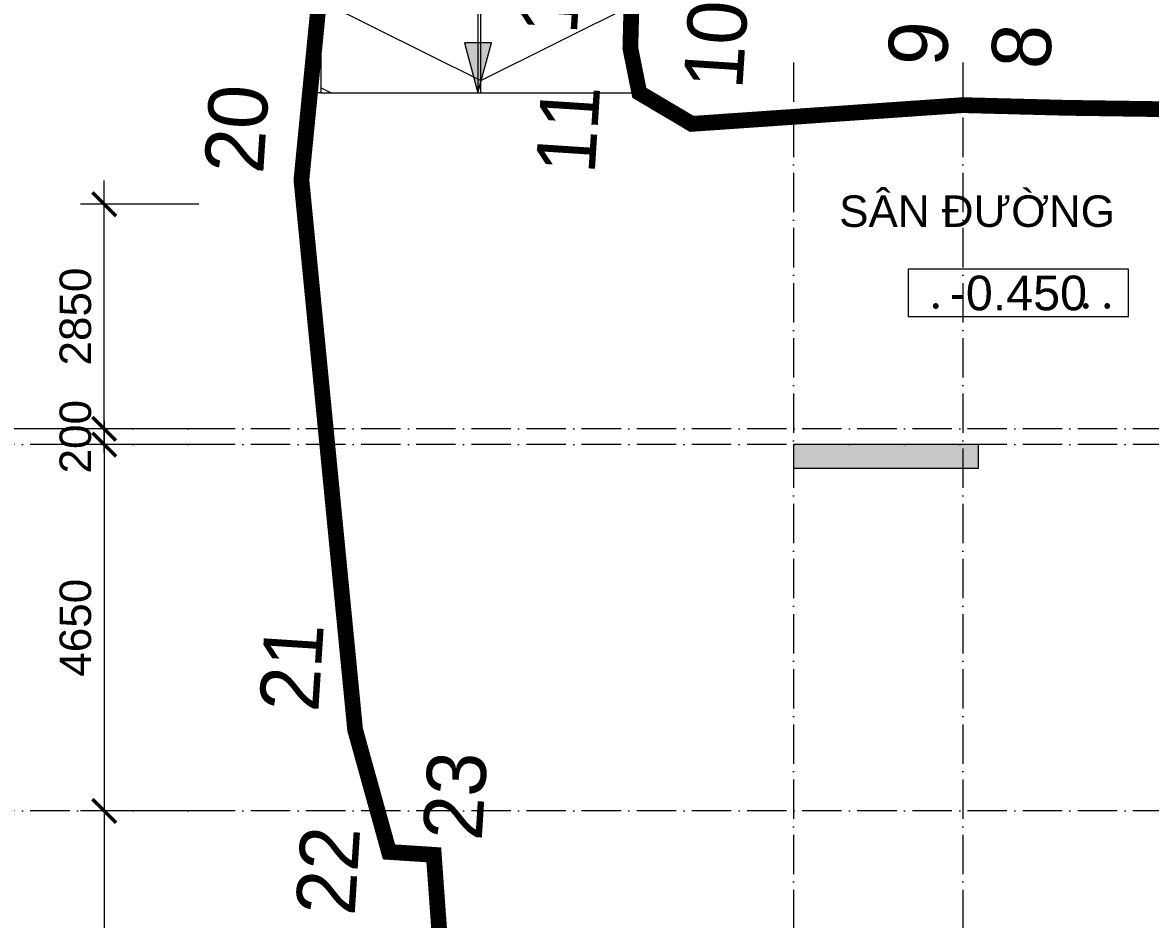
# Model space of a CAD drawing. Header units: millimetres. Extents: x -55734 to 110735, y -16086 to 119028.
# Drawn here: x -18289 to -3967, y 36373 to 47757 of the extents above; entities that cross this region are included whole.
import ezdxf
from ezdxf.enums import TextEntityAlignment as Align
from ezdxf.xclip import XClip

# ---------------------------------------------------------------- set-up
doc = ezdxf.new("R2010")
doc.units = ezdxf.units.MM
doc.header["$XCLIPFRAME"] = 0
doc.linetypes.add('20180221 BF$0$DASHDOT', pattern=[1, 0.5, -0.25, 0, -0.25])
doc.linetypes.add('Grid Line', pattern=[14, 10, -2, 0, -2])
doc.layers.add('20180221 BF$0$10', color=1, linetype='Continuous')
doc.layers.add('20180221 BF$0$sohieu_diem', color=2, linetype='Continuous')
for name, color, linetype, lineweight in [('20180221 BF$0$setback', 1, 'Continuous', 13), ('A-DETL-GENF', 31, 'Continuous', 5), ('A-DETL-THIN', 151, 'Continuous', 5), ('CHU', 181, 'Continuous', 5), ('DIM', 1, 'Continuous', 5), ('G-ANNO-DIMS', 111, 'Continuous', 5), ('KI-HIEU-1', 151, 'Continuous', 9), ('NET CAT', 3, 'Continuous', 5), ('NET THAY 2', 55, 'Continuous', 5), ('NET-THAY', 2, 'Continuous', 9), ('TRUC', 225, 'Continuous', 5)]:
    doc.layers.add(name, color=color, linetype=linetype, lineweight=lineweight)
doc.styles.add('20180221 BF$0$VAPTIMN', font='VAPTIMB.TTF')
doc.styles.add('Arial', font='arial.ttf', dxfattribs={"height": 476.25})
doc.styles.add('Arial_1', font='arial.ttf', dxfattribs={"height": 400})
doc.styles.add('TA1', font='arial.ttf')
doc.dimstyles.new('D_200_KTx2', dxfattribs={"dimtxt": 400, "dimasz": 300, "dimexe": 300, "dimexo": 300, "dimgap": 160, "dimtad": 1, "dimdec": 0, "dimzin": 9, "dimtxsty": 'TA1', "dimblk": 'ARCHTICK', "dimcen": 1, "dimdle": 300, "dimclrd": 256, "dimclre": 256, "dimclrt": 7, "dimadec": 0, "dimazin": 0, "dimtfac": 1, "dimtdec": 0, "dimtix": 1, "dimtmove": 1, "dimatfit": 3, "dimldrblk": 'ARCHTICK', "dimfxl": 1, "dimtolj": 1, "dimtzin": 0, "dimlwd": -1, "dimlwe": -1, "dimarcsym": 0})

# ---------------------------------------------------------------- blocks, each defined once
blk = doc.blocks.new('ALC1807-ASCENT PLAZA-KET CAU 1_rvt-1-MẶT BẰNG TẦNG 1')
at = {"layer": 'NET CAT'}
blk.add_hatch(color=7, dxfattribs=at).paths.add_polyline_path([(-6149, 42100), (-6149, 42400), (-8499, 42400), (-8499, 42100)], flags=0)
at = {"layer": 'NET CAT', "color": 90, "lineweight": 13}
for p, q in [((-6149, 42400), (-8499, 42400)), ((-8499, 42400), (-8499, 42100)), ((-6149, 42100), (-6149, 42400)), ((-8499, 42100), (-6149, 42100))]:
    blk.add_line(p, q, dxfattribs=at)
blk = doc.blocks.new('*U147')
at = {"color": 7, "ltscale": 30, "true_color": 0xffffff, "insert": (520, 350), "char_height": 200, "attachment_point": 5, "bg_fill": 3, "box_fill_scale": 1.25, "bg_fill_color": 256, "bg_fill_true_color": 13158600, "bg_fill_transparency": 0}
blk.add_mtext('\\A1;.      ..', dxfattribs=at)
blk.add_lwpolyline([(-200, 200), (1200, 200), (1200, 500), (-200, 500)], close=True)
at = {"color": 7, "style": 'Arial'}
blk.add_attdef('±0.000', text='', height=220, dxfattribs=at).set_placement((500, 350), align=Align.MIDDLE)
blk = doc.blocks.new('_ARCHTICK')
at = {"color": 0, "linetype": 'ByBlock', "const_width": 0.15}
blk.add_lwpolyline([(-0.5, -0.5), (0.5, 0.5)], dxfattribs=at)
blk = doc.blocks.new('*D158')
at = {"layer": 'Defpoints', "color": 0, "transparency": 16777216}
for p in [(-15752, 42600), (-17252, 42400), (-15752, 42400)]:
    blk.add_point(p, dxfattribs=at)
at = {"layer": 'DIM', "transparency": 16777216}
for p, q in [((-17252, 42600), (-17252, 42900)), ((-16052, 42600), (-17552, 42600)), ((-17252, 42600), (-17252, 42400)), ((-16052, 42400), (-17552, 42400)), ((-17252, 42400), (-17252, 42100))]:
    blk.add_line(p, q, dxfattribs=at)
at = {"layer": 'DIM', "transparency": 16777216, "xscale": 300, "yscale": 300, "zscale": 300}
for p, rotation in [((-17252, 42600), 270), ((-17252, 42400), 90)]:
    blk.add_blockref('_ARCHTICK', p, dxfattribs=dict(at, rotation=rotation))
at = {"layer": 'DIM', "color": 7, "transparency": 16777216, "insert": (-17616, 42500), "char_height": 400, "attachment_point": 5, "rotation": 90, "style": 'TA1'}
blk.add_mtext('\\A1;200', dxfattribs=at)
blk = doc.blocks.new('*D159')
at = {"layer": 'Defpoints', "color": 0, "transparency": 16777216}
for p in [(-15752, 42400), (-17252, 37750), (-15752, 37750)]:
    blk.add_point(p, dxfattribs=at)
at = {"layer": 'DIM', "transparency": 16777216}
for p, q in [((-17252, 42700), (-17252, 37450)), ((-16052, 42400), (-17552, 42400)), ((-16052, 37750), (-17552, 37750))]:
    blk.add_line(p, q, dxfattribs=at)
at = {"layer": 'DIM', "transparency": 16777216, "xscale": 300, "yscale": 300, "zscale": 300}
for p, rotation in [((-17252, 42400), 90), ((-17252, 37750), 270)]:
    blk.add_blockref('_ARCHTICK', p, dxfattribs=dict(at, rotation=rotation))
at = {"layer": 'DIM', "color": 7, "transparency": 16777216, "insert": (-17616, 40075), "char_height": 400, "attachment_point": 5, "rotation": 90, "style": 'TA1'}
blk.add_mtext('\\A1;4650', dxfattribs=at)
blk = doc.blocks.new('*D160')
at = {"layer": 'Defpoints', "color": 0, "transparency": 16777216}
for p in [(-15752, 37750), (-17252, 32950), (-15752, 32950)]:
    blk.add_point(p, dxfattribs=at)
at = {"layer": 'DIM', "transparency": 16777216}
for p, q in [((-17252, 38050), (-17252, 32650)), ((-16052, 37750), (-17552, 37750)), ((-16052, 32950), (-17552, 32950))]:
    blk.add_line(p, q, dxfattribs=at)
at = {"layer": 'DIM', "transparency": 16777216, "xscale": 300, "yscale": 300, "zscale": 300}
for p, rotation in [((-17252, 37750), 90), ((-17252, 32950), 270)]:
    blk.add_blockref('_ARCHTICK', p, dxfattribs=dict(at, rotation=rotation))
at = {"layer": 'DIM', "color": 7, "transparency": 16777216, "insert": (-17616, 35350), "char_height": 400, "attachment_point": 5, "rotation": 90, "style": 'TA1'}
blk.add_mtext('\\A1;4800', dxfattribs=at)
blk = doc.blocks.new('*D180')
at = {"layer": 'Defpoints', "color": 0, "transparency": 16777216}
for p in [(-17252, 45450), (-15752, 45450), (-15752, 42600)]:
    blk.add_point(p, dxfattribs=at)
at = {"layer": 'DIM', "transparency": 16777216}
for p, q in [((-17252, 42300), (-17252, 45750)), ((-16052, 45450), (-17552, 45450)), ((-16052, 42600), (-17552, 42600))]:
    blk.add_line(p, q, dxfattribs=at)
at = {"layer": 'DIM', "transparency": 16777216, "xscale": 300, "yscale": 300, "zscale": 300}
for p, rotation in [((-17252, 45450), 90), ((-17252, 42600), 270)]:
    blk.add_blockref('_ARCHTICK', p, dxfattribs=dict(at, rotation=rotation))
at = {"layer": 'DIM', "color": 7, "transparency": 16777216, "insert": (-17616, 44025), "char_height": 400, "attachment_point": 5, "rotation": 90, "style": 'TA1'}
blk.add_mtext('\\A1;2850', dxfattribs=at)
blk = doc.blocks.new('*D185')
at = {"layer": 'Defpoints', "color": 0, "transparency": 16777216}
for p in [(-15752, 42600), (-18652, 0), (-15752, 0)]:
    blk.add_point(p, dxfattribs=at)
at = {"layer": 'DIM', "transparency": 16777216}
for p, q in [((-18652, 42900), (-18652, -300)), ((-16052, 42600), (-18952, 42600)), ((-16052, 0), (-18952, 0))]:
    blk.add_line(p, q, dxfattribs=at)
at = {"layer": 'DIM', "transparency": 16777216, "xscale": 300, "yscale": 300, "zscale": 300}
for p, rotation in [((-18652, 42600), 90), ((-18652, 0), 270)]:
    blk.add_blockref('_ARCHTICK', p, dxfattribs=dict(at, rotation=rotation))
at = {"layer": 'DIM', "color": 7, "transparency": 16777216, "insert": (-19016, 21300), "char_height": 400, "attachment_point": 5, "rotation": 90, "style": 'TA1'}
blk.add_mtext('\\A1;42600', dxfattribs=at)
blk = doc.blocks.new('A$C1F0A2BF7')
at = {"layer": '20180221 BF$0$10', "color": 1}
for p, q in [((45163, 80925, 0), (45247, 84237, 0)), ((41282, 82268, 0), (40986, 79251, 0)), ((45277, 80357, 0), (45163, 80925, 0)), ((45943, 79963, 0), (45277, 80357, 0)), ((49385, 80201, 0), (45943, 79963, 0)), ((50696, 80167, 0), (49385, 80201, 0)), ((53279, 80130, 0), (50696, 80167, 0)), ((40986, 79251, 0), (41668, 72273, 0)), ((41668, 72273, 0), (42098, 70722, 0)), ((42098, 70722, 0), (42667, 70685, 0)), ((42667, 70685, 0), (42957, 66648, 0))]:
    blk.add_line(p, q, dxfattribs=at)
at = {"layer": '20180221 BF$0$10', "color": 1, "linetype": 'Continuous'}
blk.add_line((41668, 72273, 0), (40986, 79251, 0), dxfattribs=at)
at = {"layer": '20180221 BF$0$10', "color": 1, "linetype": 'Continuous', "elevation": 0}
for points in [[(45176, 103599), (45247, 84237), (45163, 80925), (45277, 80357), (45943, 79963), (49385, 80201)], [(40986, 79251), (41282, 82268), (41197, 95371), (40860, 102861)], [(49385, 80201), (50696, 80167), (53279, 80130), (59192, 80148)], [(42429, 65920), (42573, 66131), (42571, 66562), (42957, 66648), (42667, 70685), (42098, 70722), (41668, 72273)]]:
    blk.add_lwpolyline(points, dxfattribs=at)
at = {"layer": '20180221 BF$0$setback', "color": 1, "linetype": '20180221 BF$0$DASHDOT', "ltscale": 200, "const_width": 200, "elevation": 0}
for points in [[(40860, 102861), (41197, 95371), (41282, 82268), (40986, 79251), (41668, 72273), (42098, 70722), (42667, 70685), (42957, 66648), (42571, 66562), (42573, 66131), (42429, 65920), (42421, 61612), (42341, 57578), (42284, 56540), (42190, 53690), (44821, 51927), (44789, 50967), (50951, 50939), (50957, 47933), (50990, 43962)], [(117345, 73192), (100731, 69175), (99106, 80624), (95474, 80398), (89114, 80288), (80092, 80240), (75994, 80254), (71938, 80296), (67976, 80232), (63773, 80163), (62690, 80153), (59192, 80148), (53279, 80130), (50696, 80167), (49385, 80201), (45943, 79963), (45277, 80357), (45163, 80925), (45247, 84237), (45176, 103599)]]:
    blk.add_lwpolyline(points, dxfattribs=at)
at = {"layer": '20180221 BF$0$sohieu_diem', "color": 3, "const_width": 93.8, "elevation": 0}
for points in [[(45160, 80878, 1), (45166, 80972, 1)], [(45274, 80310, 1), (45280, 80403, 1)], [(49382, 80154, 1), (49388, 80248, 1)], [(50693, 80120, 1), (50699, 80213, 1)], [(45940, 79916, 1), (45946, 80010, 1)], [(40983, 79204, 1), (40989, 79298, 1)], [(41665, 72226, 1), (41671, 72319, 1)], [(42095, 70675, 1), (42101, 70768, 1)], [(42664, 70638, 1), (42670, 70732, 1)]]:
    blk.add_lwpolyline(points, format="xyb", close=True, dxfattribs=at)
at = {"layer": '20180221 BF$0$sohieu_diem', "color": 3, "style": '20180221 BF$0$VAPTIMN'}
for s, p in [('12', (44482, 81088, 0)), ('10', (46584, 80390, 0)), ('9', (49176, 80681, 0)), ('8', (50486, 80646, 0)), ('20', (40500, 79319, 0)), ('11', (44709, 79317, 0)), ('21', (41199, 72488, 0)), ('23', (43274, 70854, 0)), ('22', (41661, 69904, 0))]:
    blk.add_text(s, height=750, rotation=86.3007, dxfattribs=at).set_placement(p)

msp = doc.modelspace()

# ---------------------------------------------------------------- hatches: boundary and pattern name
at = {"layer": 'A-DETL-GENF'}
h = msp.add_hatch(dxfattribs=at)
h.set_pattern_fill('FP_30', angle=180, style=0, pattern_type=2)
h.set_pattern_definition([(180, (39049, 59970), (-1e-12, -9800), [6065.3, 0]), (90, (32984, 59970), (6065.3, -4e-13), [9800, 0]), (180, (39049, 69770), (-1e-12, -9800), [6065.3, 0]), (90, (39049, 59970), (6065.3, -4e-13), [9800, 0]), (90, (36016.5, 59970), (6065.3, -4e-13), [9800, 0]), (153.565, (36021.8, 59980.25), (-60652.462, 29400.488), [3398.5, -84656.75]), (206.435, (39054.4, 61493.2), (-60652.462, -29400.488), [3398.5, -84656.75]), (153.565, (36021.8, 61080.25), (-60652.462, 29400.488), [3398.5, -84656.75]), (206.435, (39054.4, 62593.2), (-60652.462, -29400.488), [3398.5, -84656.75]), (153.565, (36021.8, 62180.25), (-60652.462, 29400.488), [3398.5, -84656.75]), (206.435, (39054.4, 63693.2), (-60652.462, -29400.488), [3398.5, -84656.75]), (153.565, (36021.8, 63280.25), (-60652.462, 29400.488), [3398.5, -84656.75]), (206.435, (39054.4, 64793.2), (-60652.462, -29400.488), [3398.5, -84656.75]), (153.565, (36021.8, 64380.25), (-60652.462, 29400.488), [3398.5, -84656.75]), (206.435, (39054.4, 65893.2), (-60652.462, -29400.488), [3398.5, -84656.75]), (153.565, (36021.8, 65480.25), (-60652.462, 29400.488), [3398.5, -84656.75]), (206.435, (39054.4, 66993.2), (-60652.462, -29400.488), [3398.5, -84656.75]), (153.565, (36021.8, 66580.25), (-60652.462, 29400.488), [3398.5, -84656.75]), (206.435, (39054.4, 68093.2), (-60652.462, -29400.488), [3398.5, -84656.75]), (153.565, (36021.8, 67680.25), (-60652.462, 29400.488), [3398.5, -84656.75]), (206.435, (39054.4, 69193.2), (-60652.462, -29400.488), [3398.5, -84656.75]), (153.565, (36019.97, 68776.6), (-60652.462, 29400.488), [2215.55, -85839.7]), (206.435, (37997, 69762.9), (-60652.462, -29400.488), [2215.55, -85839.7])])
h.paths.add_polyline_path([(-14503, 52364.1), (-14503, 46864.1), (-10508.3, 46864.1), (-10508.3, 52364.1)], flags=0)
at = {"layer": 'G-ANNO-DIMS'}
msp.add_hatch(color=256, dxfattribs=at).paths.add_polyline_path([(-12505.6, 46864.1), (-12335.5, 47499.1), (-12675.8, 47499.1)], flags=0)

# ---------------------------------------------------------------- linework, layer by layer
at = {"layer": 'A-DETL-THIN'}
for p, q in [((-14503, 52364.1), (-14503, 46864.1)), ((-10508.3, 46864.1), (-10508.3, 52364.1)), ((-14503, 46864.1), (-10508.3, 46864.1))]:
    msp.add_line(p, q, dxfattribs=at)
at = {"layer": 'G-ANNO-DIMS'}
for p, q in [((-12505.6, 52364.1), (-12505.6, 46864.1)), ((-12335.5, 47499.1), (-12675.8, 47499.1)), ((-12675.8, 47499.1), (-12505.6, 46864.1)), ((-12505.6, 46864.1), (-12335.5, 47499.1))]:
    msp.add_line(p, q, dxfattribs=at)
at = {"layer": 'NET-THAY'}
for p, q in [((-14639, 46864.1), (-14747.2, 45758.7)), ((-14503, 46864.1), (-14639, 46864.1)), ((-10457.1, 46864.1), (-10508.3, 46864.1)), ((-9791.1, 46470.3), (-10457.1, 46864.1)), ((-6348.5, 46708.7), (-9791.1, 46470.3)), ((-5038.1, 46674.1), (-6348.5, 46708.7)), ((-2455, 46637.4), (-5038.1, 46674.1)), ((-14747.2, 45758.7), (-14066, 38780.2)), ((-14066, 38780.2), (-13635.2, 37229.2)), ((-13635.2, 37229.2), (-13066.4, 37193.2)), ((-13066.4, 37193.2), (-12776.3, 33155.3))]:
    msp.add_line(p, q, dxfattribs=at)
at = {"layer": 'TRUC', "linetype": 'Grid Line', "ltscale": 50}
for p, q in [((-8499.5, 47249.9), (-8499.5, -9494.1)), ((48819.1, 42599.9), (-18288.8, 42599.9)), ((48819.1, 42399.9), (-21659.5, 42399.9)), ((48819.1, 37749.9), (-19344.9, 37749.9))]:
    msp.add_line(p, q, dxfattribs=at)

# ---------------------------------------------------------------- block references
at = {"lineweight": 5}
msp.add_blockref('ALC1807-ASCENT PLAZA-KET CAU 1_rvt-1-MẶT BẰNG TẦNG 1', (0, 0), dxfattribs=at)
at = {"layer": 'KI-HIEU-1', "linetype": 'ByBlock', "xscale": 1.999999999999999, "yscale": 1.999999999999999, "zscale": 1.999999999999999}
msp.add_blockref('*U147', (-6643.8, 43624.8), dxfattribs=at).add_auto_attribs({'±0.000': '-0.450'})

# ---------------------------------------------------------------- texts
at = {"layer": 'CHU', "color": 7, "insert": (-7919.5, 45562.7), "char_height": 400, "width": 6338, "attachment_point": 1, "line_spacing_factor": 0.936439, "style": 'Arial_1'}
msp.add_mtext('SÂN ĐƯỜNG', dxfattribs=at)

# ---------------------------------------------------------------- dimensions: what is measured, and where the dimension line sits
at = {"layer": 'DIM'}
for base, p1, p2, picture, middle in [((-17252, 45449.9), (-15752, 42599.9), (-15752, 45449.9), '*D180', (-17616.2, 44024.9)), ((-18652, -0.1), (-15752, 42599.9), (-15752, -0.1), '*D185', (-19016.2, 21299.9)), ((-17252, 42399.9), (-15752, 42599.9), (-15752, 42399.9), '*D158', (-17616.2, 42499.9)), ((-17252, 37749.9), (-15752, 42399.9), (-15752, 37749.9), '*D159', (-17616.2, 40074.9)), ((-17252, 32949.9), (-15752, 37749.9), (-15752, 32949.9), '*D160', (-17616.2, 35349.9))]:
    dim = msp.add_linear_dim(base=base, p1=p1, p2=p2, angle=90, dimstyle='D_200_KTx2', dxfattribs=at)
    dim.commit()
    dim.dimension.update_dxf_attribs({"geometry": picture, "text_midpoint": middle})

# ---------------------------------------------------------------- next in the draw order: linework, layer by layer
at = {"layer": 'TRUC', "linetype": 'Grid Line', "ltscale": 50}
msp.add_line((-6349.5, 47249.9), (-6349.5, -12161.6), dxfattribs=at)

# ---------------------------------------------------------------- next in the draw order: block references
at = {"layer": 'NET THAY 2'}
ref = msp.add_blockref('A$C1F0A2BF7', (-55733.8, -33492.4, 0), dxfattribs=at)
XClip(ref).set_block_clipping_path([(-27462.6186291156, 51738.6749988016), (115081.3691330462, 152520.3806320981)])

doc.saveas('drawing.dxf')
